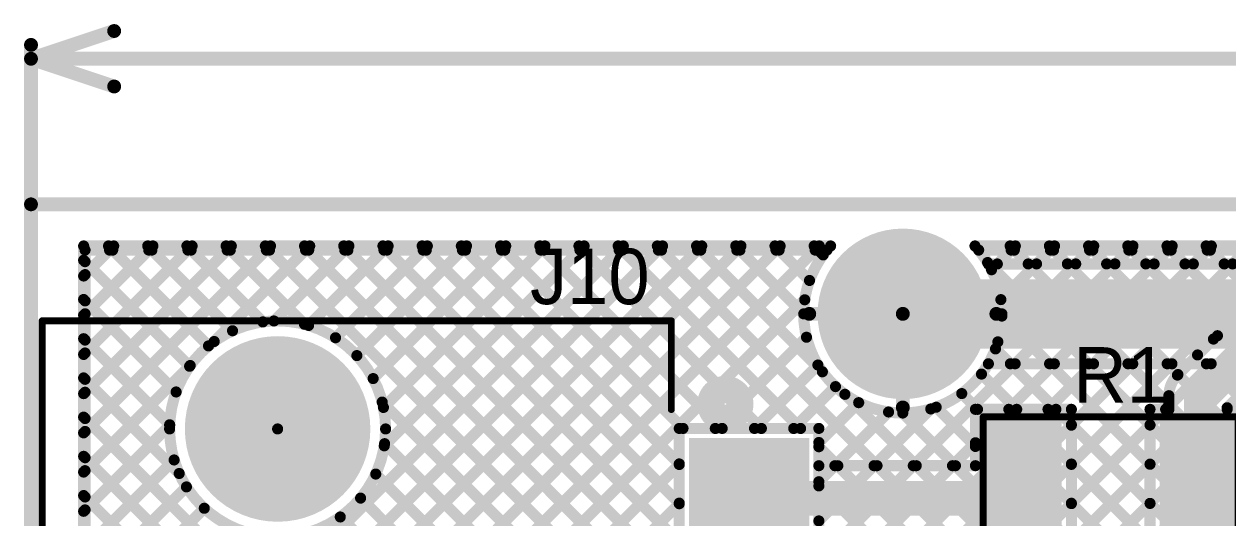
# Model space of a CAD drawing. Header units: millimetres. Extents: x 3.9 to 7.44, y 1.03 to 3.16.
# Drawn here: x 3.897 to 4.766, y 2.804 to 3.16 of the extents above; entities that cross this region are included whole.
import ezdxf

# ---------------------------------------------------------------- set-up
doc = ezdxf.new("R2010")
doc.units = ezdxf.units.MM
doc.header["$MEASUREMENT"] = 0
for name, color, linetype in [('BottomLayer', 5, 'Continuous'), ('BottomSolder', 6, 'Continuous'), ('Mechanical1', 6, 'Continuous'), ('Mechanical2', 216, 'Continuous'), ('MultiLayer', 9, 'Continuous'), ('PadHoleLayer', 156, 'Continuous'), ('TopLayer', 1, 'Continuous'), ('TopOverlay', 2, 'Continuous'), ('TopPaste', 8, 'Continuous'), ('TopSolder', 216, 'Continuous')]:
    doc.layers.add(name, color=color, linetype=linetype)

# ---------------------------------------------------------------- blocks, each defined once
blk = doc.blocks.new('RES_1210_53')
at = {"layer": 'TopLayer'}
for points in [[(-0.08661, -0.05315), (-0.03937, -0.05315), (-0.08661, 0.05315), (-0.03937, 0.05315)], [(0.03937, -0.05315), (0.08661, -0.05315), (0.03937, 0.05315), (0.08661, 0.05315)]]:
    blk.add_solid(points, dxfattribs=at)
at = {"layer": 'TopOverlay', "const_width": 0.005}
for points in [[(-0.09198, -0.05875), (-0.09198, 0.05875)], [(-0.09198, 0.05875), (0.09201, 0.05875)], [(0.09201, -0.05875), (0.09201, 0.05875)], [(-0.09198, -0.05875), (0.09201, -0.05875)]]:
    blk.add_lwpolyline(points, dxfattribs=at)
at = {"layer": 'TopOverlay', "const_width": 0.0025}
for points in [[(-0.09323, 0.05875, 1), (-0.09073, 0.05875, 1)], [(-0.09323, 0.05875, 1), (-0.09073, 0.05875, 1)], [(0.09076, 0.05875, 1), (0.09326, 0.05875, 1)], [(0.09076, 0.05875, 1), (0.09326, 0.05875, 1)], [(-0.09323, -0.05875, 1), (-0.09073, -0.05875, 1)], [(-0.09323, -0.05875, 1), (-0.09073, -0.05875, 1)], [(0.09076, -0.05875, 1), (0.09326, -0.05875, 1)], [(0.09076, -0.05875, 1), (0.09326, -0.05875, 1)]]:
    blk.add_lwpolyline(points, format="xyb", close=True, dxfattribs=at)
at = {"layer": 'TopPaste'}
for points in [[(-0.08661, -0.05315), (-0.03937, -0.05315), (-0.08661, 0.05315), (-0.03937, 0.05315)], [(0.03937, -0.05315), (0.08661, -0.05315), (0.03937, 0.05315), (0.08661, 0.05315)]]:
    blk.add_solid(points, dxfattribs=at)
at = {"layer": 'TopSolder'}
for points in [[(-0.09061, -0.05715), (-0.03537, -0.05715), (-0.09061, 0.05715), (-0.03537, 0.05715)], [(0.03537, -0.05715), (0.09061, -0.05715), (0.03537, 0.05715), (0.09061, 0.05715)]]:
    blk.add_solid(points, dxfattribs=at)
blk = doc.blocks.new('0705510042_59')
at = {"layer": 'BottomLayer'}
blk.add_solid([(-0.48863, 0.49745), (-0.56737, 0.49745), (-0.48863, 0.41871), (-0.56737, 0.41871)], dxfattribs=at)
at = {"layer": 'BottomSolder', "const_width": 0.004}
blk.add_lwpolyline([(-0.58, 0.11792, 1), (-0.576, 0.11792, 1)], format="xyb", close=True, dxfattribs=at)
at = {"layer": 'BottomSolder'}
blk.add_solid([(-0.48463, 0.50145), (-0.57137, 0.50145), (-0.48463, 0.41471), (-0.57137, 0.41471)], dxfattribs=at)
at = {"layer": 'MultiLayer'}
blk.add_solid([(-0.48863, 0.49745), (-0.56737, 0.49745), (-0.48863, 0.41871), (-0.56737, 0.41871)], dxfattribs=at)
at = {"layer": 'PadHoleLayer'}
for points, const_width in [([(-0.53873, 0.45808, 1), (-0.51727, 0.45808, 1)], 0.02146), ([(-0.61146, 0.11792, 1), (-0.54454, 0.11792, 1)], 0.06693)]:
    blk.add_lwpolyline(points, format="xyb", close=True, dxfattribs=dict(at, const_width=const_width))
at = {"layer": 'TopLayer'}
blk.add_solid([(-0.48863, 0.49745), (-0.56737, 0.49745), (-0.48863, 0.41871), (-0.56737, 0.41871)], dxfattribs=at)
at = {"layer": 'TopOverlay'}
for points, const_width in [([(-0.58556, 0.441, 1), (-0.60644, 0.441, 1)], 0.01969), ([(-0.61136, 0.441, 1), (-0.60152, 0.441, 1)], 0.00984), ([(-0.59048, 0.441, 1), (-0.58064, 0.441, 1)], 0.00984), ([(-0.65725, 0.402, 1), (-0.65475, 0.402, 1)], 0.0025), ([(-0.65725, 0.402, 1), (-0.65475, 0.402, 1)], 0.0025), ([(-0.59325, 0.402, 1), (-0.59075, 0.402, 1)], 0.0025), ([(-0.65725, -0.052, 1), (-0.65475, -0.052, 1)], 0.0025), ([(-0.65725, -0.052, 1), (-0.65475, -0.052, 1)], 0.0025)]:
    blk.add_lwpolyline(points, format="xyb", close=True, dxfattribs=dict(at, const_width=const_width))
at = {"layer": 'TopOverlay', "const_width": 0.005}
for points in [[(-0.592, 0.402), (-0.656, 0.402)], [(-0.656, -0.052), (-0.656, 0.402)], [(0.297, -0.052), (-0.656, -0.052)]]:
    blk.add_lwpolyline(points, dxfattribs=at)
at = {"layer": 'TopSolder', "const_width": 0.004}
blk.add_lwpolyline([(-0.58, 0.11792, 1), (-0.576, 0.11792, 1)], format="xyb", close=True, dxfattribs=at)
at = {"layer": 'TopSolder'}
blk.add_solid([(-0.48463, 0.50145), (-0.57137, 0.50145), (-0.48463, 0.41471), (-0.57137, 0.41471)], dxfattribs=at)

msp = doc.modelspace()

# ---------------------------------------------------------------- linework, layer by layer
at = {"layer": 'BottomLayer'}
for points, const_width in [([(4.50225, 2.951, 1), (4.55975, 2.951, 1)], 0.0575), ([(3.939, 2.997, 1), (3.943, 2.997, 1)], 0.004), ([(3.939, 2.997, 1), (3.943, 2.997, 1)], 0.004), ([(3.95666, 2.997, 1), (3.96066, 2.997, 1)], 0.004), ([(3.95893, 2.997, 1), (3.96293, 2.997, 1)], 0.004), ([(3.98495, 2.997, 1), (3.98895, 2.997, 1)], 0.004), ([(3.98722, 2.997, 1), (3.99122, 2.997, 1)], 0.004), ([(4.01323, 2.997, 1), (4.01723, 2.997, 1)], 0.004), ([(4.0155, 2.997, 1), (4.0195, 2.997, 1)], 0.004), ([(4.04152, 2.997, 1), (4.04552, 2.997, 1)], 0.004), ([(4.04379, 2.997, 1), (4.04779, 2.997, 1)], 0.004), ([(4.0698, 2.997, 1), (4.0738, 2.997, 1)], 0.004), ([(4.07207, 2.997, 1), (4.07607, 2.997, 1)], 0.004), ([(4.09808, 2.997, 1), (4.10208, 2.997, 1)], 0.004), ([(4.10035, 2.997, 1), (4.10435, 2.997, 1)], 0.004), ([(4.12637, 2.997, 1), (4.13037, 2.997, 1)], 0.004), ([(4.12864, 2.997, 1), (4.13264, 2.997, 1)], 0.004), ([(4.15465, 2.997, 1), (4.15865, 2.997, 1)], 0.004), ([(4.15692, 2.997, 1), (4.16092, 2.997, 1)], 0.004), ([(4.18294, 2.997, 1), (4.18694, 2.997, 1)], 0.004), ([(4.18521, 2.997, 1), (4.18921, 2.997, 1)], 0.004), ([(4.21122, 2.997, 1), (4.21522, 2.997, 1)], 0.004), ([(4.21349, 2.997, 1), (4.21749, 2.997, 1)], 0.004), ([(4.23951, 2.997, 1), (4.24351, 2.997, 1)], 0.004), ([(4.24178, 2.997, 1), (4.24578, 2.997, 1)], 0.004), ([(4.26779, 2.997, 1), (4.27179, 2.997, 1)], 0.004), ([(4.27006, 2.997, 1), (4.27406, 2.997, 1)], 0.004), ([(4.29607, 2.997, 1), (4.30007, 2.997, 1)], 0.004), ([(4.29834, 2.997, 1), (4.30234, 2.997, 1)], 0.004), ([(4.32436, 2.997, 1), (4.32836, 2.997, 1)], 0.004), ([(4.32663, 2.997, 1), (4.33063, 2.997, 1)], 0.004), ([(4.35264, 2.997, 1), (4.35664, 2.997, 1)], 0.004), ([(4.35491, 2.997, 1), (4.35891, 2.997, 1)], 0.004), ([(4.38093, 2.997, 1), (4.38493, 2.997, 1)], 0.004), ([(4.3832, 2.997, 1), (4.3872, 2.997, 1)], 0.004), ([(4.40921, 2.997, 1), (4.41321, 2.997, 1)], 0.004), ([(4.41148, 2.997, 1), (4.41548, 2.997, 1)], 0.004), ([(4.4375, 2.997, 1), (4.4415, 2.997, 1)], 0.004), ([(4.43977, 2.997, 1), (4.44377, 2.997, 1)], 0.004), ([(4.46578, 2.997, 1), (4.46978, 2.997, 1)], 0.004), ([(4.46805, 2.997, 1), (4.47205, 2.997, 1)], 0.004), ([(4.47152, 2.99353, 1), (4.47552, 2.99353, 1)], 0.004), ([(4.47426, 2.997, 1), (4.47826, 2.997, 1)], 0.004), ([(4.47426, 2.997, 1), (4.47826, 2.997, 1)], 0.004), ([(4.58374, 2.997, 1), (4.58774, 2.997, 1)], 0.004), ([(4.58374, 2.997, 1), (4.58774, 2.997, 1)], 0.004), ([(4.6072, 2.997, 1), (4.6112, 2.997, 1)], 0.004), ([(4.60947, 2.997, 1), (4.61347, 2.997, 1)], 0.004), ([(4.63549, 2.997, 1), (4.63949, 2.997, 1)], 0.004), ([(4.63776, 2.997, 1), (4.64176, 2.997, 1)], 0.004), ([(4.66377, 2.997, 1), (4.66777, 2.997, 1)], 0.004), ([(4.66604, 2.997, 1), (4.67004, 2.997, 1)], 0.004), ([(4.69205, 2.997, 1), (4.69606, 2.997, 1)], 0.004), ([(4.69432, 2.997, 1), (4.69832, 2.997, 1)], 0.004), ([(4.72034, 2.997, 1), (4.72434, 2.997, 1)], 0.004), ([(4.72261, 2.997, 1), (4.72661, 2.997, 1)], 0.004), ([(4.74862, 2.997, 1), (4.75262, 2.997, 1)], 0.004), ([(4.75089, 2.997, 1), (4.75489, 2.997, 1)], 0.004), ([(3.939, 2.98865, 1), (3.943, 2.98865, 1)], 0.004), ([(4.59078, 2.987, 1), (4.59478, 2.987, 1)], 0.004), ([(4.59078, 2.987, 1), (4.59478, 2.987, 1)], 0.004), ([(4.5972, 2.987, 1), (4.6012, 2.987, 1)], 0.004), ([(4.61947, 2.987, 1), (4.62347, 2.987, 1)], 0.004), ([(4.62549, 2.987, 1), (4.62949, 2.987, 1)], 0.004), ([(4.64776, 2.987, 1), (4.65176, 2.987, 1)], 0.004), ([(4.65377, 2.987, 1), (4.65777, 2.987, 1)], 0.004), ([(4.67604, 2.987, 1), (4.68004, 2.987, 1)], 0.004), ([(4.68206, 2.987, 1), (4.68606, 2.987, 1)], 0.004), ([(4.70432, 2.987, 1), (4.70832, 2.987, 1)], 0.004), ([(4.71034, 2.987, 1), (4.71434, 2.987, 1)], 0.004), ([(4.73261, 2.987, 1), (4.73661, 2.987, 1)], 0.004), ([(4.73862, 2.987, 1), (4.74262, 2.987, 1)], 0.004), ([(4.76089, 2.987, 1), (4.76489, 2.987, 1)], 0.004), ([(4.76691, 2.987, 1), (4.77091, 2.987, 1)], 0.004), ([(3.939, 2.97934, 1), (3.943, 2.97934, 1)], 0.004), ([(4.46168, 2.97509, 1), (4.46568, 2.97509, 1)], 0.004), ([(4.5185, 2.951, 1), (4.5435, 2.951, 1)], 0.025), ([(3.939, 2.96036, 1), (3.943, 2.96036, 1)], 0.004), ([(4.45823, 2.96116, 1), (4.46223, 2.96116, 1)], 0.004), ([(3.939, 2.95105, 1), (3.943, 2.95105, 1)], 0.004), ([(4.4575, 2.95098, 1), (4.4615, 2.95098, 1)], 0.004), ([(4.461, 2.951, 1), (4.466, 2.951, 1)], 0.005), ([(4.5285, 2.951, 1), (4.5335, 2.951, 1)], 0.005), ([(4.5285, 2.951, 1), (4.5335, 2.951, 1)], 0.005), ([(4.15785, 2.868, 1), (4.00199, 2.868, 1)], 0.008), ([(4.0673, 2.9452, 1), (4.0713, 2.9452, 1)], 0.004), ([(4.07525, 2.94588, 1), (4.07925, 2.94588, 1)], 0.004), ([(4.09731, 2.94348, 1), (4.10131, 2.94348, 1)], 0.004), ([(4.1003, 2.94265, 1), (4.1043, 2.94265, 1)], 0.004), ([(3.939, 2.93208, 1), (3.943, 2.93208, 1)], 0.004), ([(4.0454, 2.93882, 1), (4.0494, 2.93882, 1)], 0.004), ([(4.11971, 2.93378, 1), (4.12371, 2.93378, 1)], 0.004), ([(4.45951, 2.93416, 1), (4.46351, 2.93416, 1)], 0.004), ([(4.02805, 2.92788, 1), (4.03205, 2.92788, 1)], 0.004), ([(4.03217, 2.93109, 1), (4.03617, 2.93109, 1)], 0.004), ([(3.939, 2.92277, 1), (3.943, 2.92277, 1)], 0.004), ([(4.13513, 2.92091, 1), (4.13913, 2.92091, 1)], 0.004), ([(4.59078, 2.915, 1), (4.59478, 2.915, 1)], 0.004), ([(4.59078, 2.915, 1), (4.59478, 2.915, 1)], 0.004), ([(4.60662, 2.915, 1), (4.61062, 2.915, 1)], 0.004), ([(4.61006, 2.915, 1), (4.61406, 2.915, 1)], 0.004), ([(4.6349, 2.915, 1), (4.6389, 2.915, 1)], 0.004), ([(4.63834, 2.915, 1), (4.64234, 2.915, 1)], 0.004), ([(4.66319, 2.915, 1), (4.66719, 2.915, 1)], 0.004), ([(4.66662, 2.915, 1), (4.67062, 2.915, 1)], 0.004), ([(4.69147, 2.915, 1), (4.69547, 2.915, 1)], 0.004), ([(4.69491, 2.915, 1), (4.69891, 2.915, 1)], 0.004), ([(4.71976, 2.915, 1), (4.72376, 2.915, 1)], 0.004), ([(4.72319, 2.915, 1), (4.72719, 2.915, 1)], 0.004), ([(4.74804, 2.915, 1), (4.75204, 2.915, 1)], 0.004), ([(4.75148, 2.915, 1), (4.75548, 2.915, 1)], 0.004), ([(4.01444, 2.91321, 1), (4.01844, 2.91321, 1)], 0.004), ([(4.01484, 2.91375, 1), (4.01884, 2.91375, 1)], 0.004), ([(4.46775, 2.91411, 1), (4.47175, 2.91411, 1)], 0.004), ([(4.47098, 2.90922, 1), (4.47498, 2.90922, 1)], 0.004), ([(4.58578, 2.90755, 1), (4.58978, 2.90755, 1)], 0.004), ([(3.939, 2.9038, 1), (3.943, 2.9038, 1)], 0.004), ([(4.14685, 2.90435, 1), (4.15085, 2.90435, 1)], 0.004), ([(4.48044, 2.89852, 1), (4.48444, 2.89852, 1)], 0.004), ([(3.939, 2.89448, 1), (3.943, 2.89448, 1)], 0.004), ([(4.0047, 2.89467, 1), (4.0087, 2.89467, 1)], 0.004), ([(4.48722, 2.89298, 1), (4.49122, 2.89298, 1)], 0.004), ([(4.57153, 2.89352, 1), (4.57553, 2.89352, 1)], 0.004), ([(4.1534, 2.88738, 1), (4.1574, 2.88738, 1)], 0.004), ([(4.15429, 2.8835, 1), (4.15829, 2.8835, 1)], 0.004), ([(4.49718, 2.88697, 1), (4.50118, 2.88697, 1)], 0.004), ([(4.51873, 2.88024, 1), (4.52273, 2.88024, 1)], 0.004), ([(4.5285, 2.8835, 1), (4.5335, 2.8835, 1)], 0.005), ([(4.54918, 2.88241, 1), (4.55318, 2.88241, 1)], 0.004), ([(4.55309, 2.88368, 1), (4.55709, 2.88368, 1)], 0.004), ([(3.939, 2.87551, 1), (3.943, 2.87551, 1)], 0.004), ([(4.00005, 2.87103, 1), (4.00405, 2.87103, 1)], 0.004), ([(4.52898, 2.8795, 1), (4.53298, 2.8795, 1)], 0.004), ([(3.939, 2.8662, 1), (3.943, 2.8662, 1)], 0.004), ([(3.99999, 2.868, 1), (4.00399, 2.868, 1)], 0.004), ([(4.00004, 2.87067, 1), (4.00404, 2.87067, 1)], 0.004), ([(4.15585, 2.868, 1), (4.15985, 2.868, 1)], 0.004), ([(4.36771, 2.86837, 1), (4.37171, 2.86837, 1)], 0.004), ([(4.36771, 2.86837, 1), (4.37171, 2.86837, 1)], 0.004), ([(4.37041, 2.86837, 1), (4.37441, 2.86837, 1)], 0.004), ([(4.39372, 2.86837, 1), (4.39772, 2.86837, 1)], 0.004), ([(4.39869, 2.86837, 1), (4.40269, 2.86837, 1)], 0.004), ([(4.422, 2.86837, 1), (4.426, 2.86837, 1)], 0.004), ([(4.42697, 2.86837, 1), (4.43097, 2.86837, 1)], 0.004), ([(4.45029, 2.86837, 1), (4.45429, 2.86837, 1)], 0.004), ([(4.45526, 2.86837, 1), (4.45926, 2.86837, 1)], 0.004), ([(4.46845, 2.86837, 1), (4.47245, 2.86837, 1)], 0.004), ([(4.46845, 2.86837, 1), (4.47245, 2.86837, 1)], 0.004), ([(4.15489, 2.85582, 1), (4.15889, 2.85582, 1)], 0.004), ([(4.15512, 2.85738, 1), (4.15912, 2.85738, 1)], 0.004), ([(4.46845, 2.85825, 1), (4.47245, 2.85825, 1)], 0.004), ([(4.46845, 2.85518, 1), (4.47245, 2.85518, 1)], 0.004), ([(3.939, 2.84723, 1), (3.943, 2.84723, 1)], 0.004), ([(4.00327, 2.84562, 1), (4.00727, 2.84562, 1)], 0.004), ([(3.939, 2.83792, 1), (3.943, 2.83792, 1)], 0.004), ([(4.36771, 2.84278, 1), (4.37171, 2.84278, 1)], 0.004), ([(4.36771, 2.84236, 1), (4.37171, 2.84236, 1)], 0.004), ([(4.00692, 2.83587, 1), (4.01092, 2.83587, 1)], 0.004), ([(4.14874, 2.83548, 1), (4.15274, 2.83548, 1)], 0.004), ([(4.46845, 2.82996, 1), (4.47245, 2.82996, 1)], 0.004), ([(3.939, 2.81894, 1), (3.943, 2.81894, 1)], 0.004), ([(4.01215, 2.82621, 1), (4.01615, 2.82621, 1)], 0.004), ([(4.46845, 2.8269, 1), (4.47245, 2.8269, 1)], 0.004), ([(4.02501, 2.81079, 1), (4.02901, 2.81079, 1)], 0.004), ([(4.1378, 2.81813, 1), (4.1418, 2.81813, 1)], 0.004), ([(4.36771, 2.8145, 1), (4.37171, 2.8145, 1)], 0.004), ([(4.36771, 2.81408, 1), (4.37171, 2.81408, 1)], 0.004), ([(3.939, 2.80963, 1), (3.943, 2.80963, 1)], 0.004), ([(4.12313, 2.80452, 1), (4.12713, 2.80452, 1)], 0.004), ([(4.46845, 2.80168, 1), (4.47245, 2.80168, 1)], 0.004)]:
    msp.add_lwpolyline(points, format="xyb", close=True, dxfattribs=dict(at, const_width=const_width))
for points, const_width in [([(3.941, 2.997), (4.47626, 2.997)], 0.008), ([(3.941, 2.8662), (4.0718, 2.997)], 0.008), ([(3.941, 2.89448), (4.04352, 2.997)], 0.008), ([(3.941, 2.92277), (4.01523, 2.997)], 0.008), ([(3.941, 2.95105), (3.98695, 2.997)], 0.008), ([(3.941, 2.97934), (3.95866, 2.997)], 0.008), ([(3.941, 2.55507), (4.38293, 2.997)], 0.008), ([(3.941, 2.52679), (4.41121, 2.997)], 0.008), ([(3.941, 2.47022), (4.46778, 2.997)], 0.008), ([(3.941, 2.4985), (4.4395, 2.997)], 0.008), ([(3.941, 2.58336), (4.35464, 2.997)], 0.008), ([(3.941, 2.61164), (4.32636, 2.997)], 0.008), ([(3.941, 1.068), (3.941, 2.997)], 0.008), ([(3.96093, 2.997), (4.03005, 2.92788)], 0.008), ([(3.98922, 2.997), (4.0474, 2.93882)], 0.008), ([(4.0175, 2.997), (4.0693, 2.9452)], 0.008), ([(4.03417, 2.93109), (4.10008, 2.997)], 0.008), ([(4.04579, 2.997), (4.09931, 2.94348)], 0.008), ([(4.07407, 2.997), (4.37449, 2.69658)], 0.008), ([(4.07725, 2.94588), (4.12837, 2.997)], 0.008), ([(4.1023, 2.94265), (4.15665, 2.997)], 0.008), ([(4.10235, 2.997), (4.37082, 2.72853)], 0.008), ([(4.12171, 2.93378), (4.18494, 2.997)], 0.008), ([(4.13064, 2.997), (4.37963, 2.74801)], 0.008), ([(4.13713, 2.92091), (4.21322, 2.997)], 0.008), ([(4.14885, 2.90435), (4.24151, 2.997)], 0.008), ([(4.15629, 2.8835), (4.26979, 2.997)], 0.008), ([(4.15689, 2.85582), (4.29807, 2.997)], 0.008), ([(4.15892, 2.997), (4.36971, 2.78621)], 0.008), ([(4.18721, 2.997), (4.36971, 2.8145)], 0.008), ([(4.21549, 2.997), (4.36971, 2.84278)], 0.008), ([(4.24378, 2.997), (4.37241, 2.86837)], 0.008), ([(4.27206, 2.997), (4.40069, 2.86837)], 0.008), ([(4.30034, 2.997), (4.42897, 2.86837)], 0.008), ([(4.32863, 2.997), (4.45726, 2.86837)], 0.008), ([(4.35691, 2.997), (5.11056, 2.24336)], 0.008), ([(4.3852, 2.997), (4.47298, 2.90922)], 0.008), ([(4.41348, 2.997), (4.4595, 2.95098)], 0.008), ([(4.44177, 2.997), (4.46368, 2.97509)], 0.008), ([(4.47005, 2.997), (4.47352, 2.99353)], 0.008), ([(4.58574, 2.997), (6.60626, 2.997)], 0.008), ([(4.5992, 2.987), (4.6092, 2.997)], 0.008), ([(4.61147, 2.997), (4.62147, 2.987)], 0.008), ([(4.62749, 2.987), (4.63749, 2.997)], 0.008), ([(4.63976, 2.997), (4.64976, 2.987)], 0.008), ([(4.65577, 2.987), (4.66577, 2.997)], 0.008), ([(4.66804, 2.997), (4.67804, 2.987)], 0.008), ([(4.68406, 2.987), (4.69405, 2.997)], 0.008), ([(4.69632, 2.997), (4.70632, 2.987)], 0.008), ([(4.71234, 2.987), (4.72234, 2.997)], 0.008), ([(4.72461, 2.997), (4.73461, 2.987)], 0.008), ([(4.74062, 2.987), (4.75062, 2.997)], 0.008), ([(4.75289, 2.997), (4.76289, 2.987)], 0.008), ([(4.76891, 2.987), (4.77891, 2.997)], 0.008), ([(3.941, 2.98865), (4.01644, 2.91321)], 0.008), ([(4.59278, 2.987), (5.01533, 2.987)], 0.008), ([(4.531, 2.951), (5.01533, 2.951)], 0.05), ([(3.941, 2.44193), (4.46023, 2.96116)], 0.008), ([(3.941, 2.96036), (4.0067, 2.89467)], 0.008), ([(4.4635, 2.951), (4.531, 2.951)], 0.01), ([(4.531, 2.8835), (4.531, 2.951)], 0.01), ([(3.941, 2.93208), (4.00205, 2.87103)], 0.008), ([(4.39572, 2.86837), (4.46151, 2.93416)], 0.008), ([(4.44415, 2.66224), (4.69691, 2.915)], 0.008), ([(4.452, 2.55696), (4.81005, 2.915)], 0.008), ([(4.45952, 2.64933), (4.72519, 2.915)], 0.008), ([(4.4647, 2.54137), (4.83833, 2.915)], 0.008), ([(4.46537, 2.74003), (4.64034, 2.915)], 0.008), ([(4.46734, 2.60058), (4.78176, 2.915)], 0.008), ([(4.46889, 2.63042), (4.75348, 2.915)], 0.008), ([(4.47043, 2.71681), (4.66862, 2.915)], 0.008), ([(4.47044, 2.51883), (4.86661, 2.915)], 0.008), ([(4.47045, 2.77339), (4.61206, 2.915)], 0.008), ([(4.59278, 2.915), (5.00042, 2.915)], 0.008), ([(4.60862, 2.915), (5.10292, 2.4207)], 0.008), ([(4.6369, 2.915), (5.10977, 2.44214)], 0.008), ([(4.66519, 2.915), (5.11233, 2.46786)], 0.008), ([(4.69347, 2.915), (5.11233, 2.49614)], 0.008), ([(4.72176, 2.915), (5.11233, 2.52443)], 0.008), ([(4.75004, 2.915), (5.11233, 2.55271)], 0.008), ([(3.941, 2.83792), (4.01684, 2.91375)], 0.008), ([(4.424, 2.86837), (4.46975, 2.91411)], 0.008), ([(4.58778, 2.90755), (5.11233, 2.383)], 0.008), ([(3.941, 2.9038), (4.00892, 2.83587)], 0.008), ([(4.45229, 2.86837), (4.48244, 2.89852)], 0.008), ([(4.48922, 2.89298), (5.11233, 2.26987)], 0.008), ([(4.57353, 2.89352), (5.11233, 2.35472)], 0.008), ([(4.1554, 2.88738), (4.38689, 2.65589)], 0.008), ([(4.47045, 2.85825), (4.49918, 2.88697)], 0.008), ([(4.47045, 2.80168), (4.55118, 2.88241)], 0.008), ([(4.47045, 2.82996), (4.52073, 2.88024)], 0.008), ([(4.55509, 2.88368), (5.11233, 2.32644)], 0.008), ([(3.941, 2.87551), (4.37535, 2.44116)], 0.008), ([(4.53098, 2.8795), (5.11233, 2.29815)], 0.008), ([(3.941, 2.80963), (4.00204, 2.87067)], 0.008), ([(4.36971, 2.86837), (4.47045, 2.86837)], 0.008), ([(4.36971, 2.76763), (4.36971, 2.86837)], 0.008), ([(4.47045, 2.76763), (4.47045, 2.86837)], 0.008), ([(4.15712, 2.85738), (4.37468, 2.63982)], 0.008), ([(4.47045, 2.85518), (5.10136, 2.22427)], 0.008), ([(3.941, 2.84723), (4.36971, 2.41852)], 0.008), ([(3.941, 2.78135), (4.00527, 2.84562)], 0.008), ([(3.941, 2.41365), (4.36971, 2.84236)], 0.008), ([(4.15074, 2.83548), (4.36973, 2.61649)], 0.008), ([(3.941, 2.75306), (4.01415, 2.82621)], 0.008), ([(3.941, 2.81894), (4.39711, 2.36283)], 0.008), ([(4.47045, 2.8269), (5.08722, 2.21013)], 0.008), ([(3.941, 2.38537), (4.36971, 2.81408)], 0.008), ([(3.941, 2.72478), (4.02701, 2.81079)], 0.008), ([(4.1398, 2.81813), (4.3958, 2.56213)], 0.008), ([(4.12513, 2.80452), (4.3805, 2.54915)], 0.008)]:
    msp.add_lwpolyline(points, dxfattribs=dict(at, const_width=const_width))
at = {"layer": 'BottomLayer', "const_width": 0.008}
for points in [[(4.59278, 2.915, -1.089502), (4.47626, 2.997)], [(4.58574, 2.997, -0.042834), (4.59278, 2.987)]]:
    msp.add_lwpolyline(points, format="xyb", dxfattribs=at)
at = {"layer": 'BottomSolder', "const_width": 0.0615}
msp.add_lwpolyline([(4.50025, 2.951, 1), (4.56175, 2.951, 1)], format="xyb", close=True, dxfattribs=at)
at = {"layer": 'Mechanical1', "const_width": 0.01}
for points in [[(3.902, 3.135), (3.962, 3.155)], [(3.902, 3.03), (3.902, 3.145)], [(3.902, 3.135), (3.962, 3.115)], [(3.902, 3.135), (5.30059, 3.135)]]:
    msp.add_lwpolyline(points, dxfattribs=at)
at = {"layer": 'Mechanical1', "const_width": 0.005}
for points in [[(3.9595, 3.155, 1), (3.9645, 3.155, 1)], [(3.8995, 3.145, 1), (3.9045, 3.145, 1)], [(3.8995, 3.135, 1), (3.9045, 3.135, 1)], [(3.8995, 3.135, 1), (3.9045, 3.135, 1)], [(3.8995, 3.135, 1), (3.9045, 3.135, 1)], [(3.9595, 3.115, 1), (3.9645, 3.115, 1)], [(3.8995, 3.03, 1), (3.9045, 3.03, 1)]]:
    msp.add_lwpolyline(points, format="xyb", close=True, dxfattribs=at)
at = {"layer": 'Mechanical2', "const_width": 0.01}
for points in [[(3.902, 3.03), (7.302, 3.03)], [(3.902, 3.03), (3.902, 1.032)]]:
    msp.add_lwpolyline(points, dxfattribs=at)
at = {"layer": 'Mechanical2', "const_width": 0.005}
msp.add_lwpolyline([(3.8995, 3.03, 1), (3.9045, 3.03, 1)], format="xyb", close=True, dxfattribs=at)
msp.add_lwpolyline([(3.8995, 3.03, 1), (3.9045, 3.03, 1)], format="xyb", close=True, dxfattribs=at)
at = {"layer": 'MultiLayer', "const_width": 0.0575}
msp.add_lwpolyline([(4.50225, 2.951, 1), (4.55975, 2.951, 1)], format="xyb", close=True, dxfattribs=at)
at = {"layer": 'PadHoleLayer', "const_width": 0.01375}
msp.add_lwpolyline([(4.55162, 2.97412), (4.55162, 2.92787), (4.51037, 2.92787), (4.51037, 2.97412)], close=True, dxfattribs=at)
at = {"layer": 'TopLayer'}
for points, const_width in [([(4.50225, 2.951, 1), (4.55975, 2.951, 1)], 0.0575), ([(3.93798, 3, 1), (3.94198, 3, 1)], 0.004), ([(3.93798, 3, 1), (3.94198, 3, 1)], 0.004), ([(3.95593, 3, 1), (3.95993, 3, 1)], 0.004), ([(3.95966, 3, 1), (3.96366, 3, 1)], 0.004), ([(3.98422, 3, 1), (3.98822, 3, 1)], 0.004), ([(3.98795, 3, 1), (3.99195, 3, 1)], 0.004), ([(4.0125, 3, 1), (4.0165, 3, 1)], 0.004), ([(4.01623, 3, 1), (4.02023, 3, 1)], 0.004), ([(4.04079, 3, 1), (4.04479, 3, 1)], 0.004), ([(4.04452, 3, 1), (4.04852, 3, 1)], 0.004), ([(4.06907, 3, 1), (4.07307, 3, 1)], 0.004), ([(4.0728, 3, 1), (4.0768, 3, 1)], 0.004), ([(4.09735, 3, 1), (4.10135, 3, 1)], 0.004), ([(4.10108, 3, 1), (4.10508, 3, 1)], 0.004), ([(4.12564, 3, 1), (4.12964, 3, 1)], 0.004), ([(4.12937, 3, 1), (4.13337, 3, 1)], 0.004), ([(4.15392, 3, 1), (4.15792, 3, 1)], 0.004), ([(4.15765, 3, 1), (4.16165, 3, 1)], 0.004), ([(4.18221, 3, 1), (4.18621, 3, 1)], 0.004), ([(4.18594, 3, 1), (4.18994, 3, 1)], 0.004), ([(4.21049, 3, 1), (4.21449, 3, 1)], 0.004), ([(4.21422, 3, 1), (4.21822, 3, 1)], 0.004), ([(4.23878, 3, 1), (4.24278, 3, 1)], 0.004), ([(4.24251, 3, 1), (4.24651, 3, 1)], 0.004), ([(4.26706, 3, 1), (4.27106, 3, 1)], 0.004), ([(4.27079, 3, 1), (4.27479, 3, 1)], 0.004), ([(4.29534, 3, 1), (4.29934, 3, 1)], 0.004), ([(4.29907, 3, 1), (4.30307, 3, 1)], 0.004), ([(4.32363, 3, 1), (4.32763, 3, 1)], 0.004), ([(4.32736, 3, 1), (4.33136, 3, 1)], 0.004), ([(4.35191, 3, 1), (4.35591, 3, 1)], 0.004), ([(4.35564, 3, 1), (4.35964, 3, 1)], 0.004), ([(4.3802, 3, 1), (4.3842, 3, 1)], 0.004), ([(4.38393, 3, 1), (4.38793, 3, 1)], 0.004), ([(4.40848, 3, 1), (4.41248, 3, 1)], 0.004), ([(4.41221, 3, 1), (4.41621, 3, 1)], 0.004), ([(4.43677, 3, 1), (4.44077, 3, 1)], 0.004), ([(4.4405, 3, 1), (4.4445, 3, 1)], 0.004), ([(4.46505, 3, 1), (4.46905, 3, 1)], 0.004), ([(4.46878, 3, 1), (4.47278, 3, 1)], 0.004), ([(4.47152, 2.99353, 1), (4.47552, 2.99353, 1)], 0.004), ([(4.47693, 3, 1), (4.48093, 3, 1)], 0.004), ([(4.47693, 3, 1), (4.48093, 3, 1)], 0.004), ([(4.58107, 3, 1), (4.58507, 3, 1)], 0.004), ([(4.58107, 3, 1), (4.58507, 3, 1)], 0.004), ([(4.60647, 3, 1), (4.61047, 3, 1)], 0.004), ([(4.6102, 3, 1), (4.6142, 3, 1)], 0.004), ([(4.63476, 3, 1), (4.63876, 3, 1)], 0.004), ([(4.63849, 3, 1), (4.64249, 3, 1)], 0.004), ([(4.66304, 3, 1), (4.66704, 3, 1)], 0.004), ([(4.66677, 3, 1), (4.67077, 3, 1)], 0.004), ([(4.69132, 3, 1), (4.69532, 3, 1)], 0.004), ([(4.69506, 3, 1), (4.69906, 3, 1)], 0.004), ([(4.71961, 3, 1), (4.72361, 3, 1)], 0.004), ([(4.72334, 3, 1), (4.72734, 3, 1)], 0.004), ([(4.74789, 3, 1), (4.75189, 3, 1)], 0.004), ([(4.75162, 3, 1), (4.75562, 3, 1)], 0.004), ([(3.93798, 2.98967, 1), (3.94198, 2.98967, 1)], 0.004), ([(4.59017, 2.98801, 1), (4.59417, 2.98801, 1)], 0.004), ([(3.93798, 2.97832, 1), (3.94198, 2.97832, 1)], 0.004), ([(4.59303, 2.98282, 1), (4.59703, 2.98282, 1)], 0.004), ([(4.46168, 2.97509, 1), (4.46568, 2.97509, 1)], 0.004), ([(3.93798, 2.96138, 1), (3.94198, 2.96138, 1)], 0.004), ([(4.45823, 2.96116, 1), (4.46223, 2.96116, 1)], 0.004), ([(4.59976, 2.96127, 1), (4.60376, 2.96127, 1)], 0.004), ([(3.93798, 2.95003, 1), (3.94198, 2.95003, 1)], 0.004), ([(4.4575, 2.95098, 1), (4.4615, 2.95098, 1)], 0.004), ([(4.461, 2.951, 1), (4.466, 2.951, 1)], 0.005), ([(4.5285, 2.951, 1), (4.5335, 2.951, 1)], 0.005), ([(4.5285, 2.951, 1), (4.5335, 2.951, 1)], 0.005), ([(4.5285, 2.951, 1), (4.5335, 2.951, 1)], 0.005), ([(4.596, 2.951, 1), (4.601, 2.951, 1)], 0.005), ([(4.60048, 2.94942, 1), (4.60448, 2.94942, 1)], 0.004), ([(4.6005, 2.951, 1), (4.6045, 2.951, 1)], 0.004), ([(4.6005, 2.951, 1), (4.6045, 2.951, 1)], 0.004), ([(4.15785, 2.868, 1), (4.00199, 2.868, 1)], 0.008), ([(4.0673, 2.9452, 1), (4.0713, 2.9452, 1)], 0.004), ([(4.07525, 2.94588, 1), (4.07925, 2.94588, 1)], 0.004), ([(4.09731, 2.94348, 1), (4.10131, 2.94348, 1)], 0.004), ([(4.1003, 2.94265, 1), (4.1043, 2.94265, 1)], 0.004), ([(3.93798, 2.9331, 1), (3.94198, 2.9331, 1)], 0.004), ([(4.0454, 2.93882, 1), (4.0494, 2.93882, 1)], 0.004), ([(4.11971, 2.93378, 1), (4.12371, 2.93378, 1)], 0.004), ([(4.45951, 2.93416, 1), (4.46351, 2.93416, 1)], 0.004), ([(4.75312, 2.93281, 1), (4.75712, 2.93281, 1)], 0.004), ([(4.75312, 2.93281, 1), (4.75712, 2.93281, 1)], 0.004), ([(4.75315, 2.93285, 1), (4.75715, 2.93285, 1)], 0.004), ([(4.75605, 2.93527, 1), (4.76005, 2.93527, 1)], 0.004), ([(4.02805, 2.92788, 1), (4.03205, 2.92788, 1)], 0.004), ([(4.03217, 2.93109, 1), (4.03617, 2.93109, 1)], 0.004), ([(4.59589, 2.92573, 1), (4.59989, 2.92573, 1)], 0.004), ([(4.59759, 2.93082, 1), (4.60159, 2.93082, 1)], 0.004), ([(4.765, 2.918, 1), (4.775, 2.918, 1)], 0.01), ([(4.765, 2.918, 1), (4.775, 2.918, 1)], 0.01), ([(3.93798, 2.92175, 1), (3.94198, 2.92175, 1)], 0.004), ([(4.13513, 2.92091, 1), (4.13913, 2.92091, 1)], 0.004), ([(4.74167, 2.92137, 1), (4.74567, 2.92137, 1)], 0.004), ([(4.01444, 2.91321, 1), (4.01844, 2.91321, 1)], 0.004), ([(4.01484, 2.91375, 1), (4.01884, 2.91375, 1)], 0.004), ([(4.46775, 2.91411, 1), (4.47175, 2.91411, 1)], 0.004), ([(4.47098, 2.90922, 1), (4.47498, 2.90922, 1)], 0.004), ([(4.58578, 2.90755, 1), (4.58978, 2.90755, 1)], 0.004), ([(4.72714, 2.90684, 1), (4.73114, 2.90684, 1)], 0.004), ([(4.72718, 2.90688, 1), (4.73118, 2.90688, 1)], 0.004), ([(4.72718, 2.90688, 1), (4.73118, 2.90688, 1)], 0.004), ([(4.72753, 2.90723, 1), (4.73153, 2.90723, 1)], 0.004), ([(3.93798, 2.90481, 1), (3.94198, 2.90481, 1)], 0.004), ([(4.14685, 2.90435, 1), (4.15085, 2.90435, 1)], 0.004), ([(4.48044, 2.89852, 1), (4.48444, 2.89852, 1)], 0.004), ([(4.73899, 2.89199, 1), (4.74899, 2.89199, 1)], 0.01), ([(4.73899, 2.89199, 1), (4.74899, 2.89199, 1)], 0.01), ([(3.93798, 2.89347, 1), (3.94198, 2.89347, 1)], 0.004), ([(4.0047, 2.89467, 1), (4.0087, 2.89467, 1)], 0.004), ([(4.48722, 2.89298, 1), (4.49122, 2.89298, 1)], 0.004), ([(4.57153, 2.89352, 1), (4.57553, 2.89352, 1)], 0.004), ([(4.72099, 2.89199, 1), (4.72499, 2.89199, 1)], 0.004), ([(4.72099, 2.89199, 1), (4.72499, 2.89199, 1)], 0.004), ([(4.72099, 2.89199, 1), (4.72499, 2.89199, 1)], 0.004), ([(4.1534, 2.88738, 1), (4.1574, 2.88738, 1)], 0.004), ([(4.15429, 2.8835, 1), (4.15829, 2.8835, 1)], 0.004), ([(4.49718, 2.88697, 1), (4.50118, 2.88697, 1)], 0.004), ([(4.51873, 2.88024, 1), (4.52273, 2.88024, 1)], 0.004), ([(4.5285, 2.8835, 1), (4.5335, 2.8835, 1)], 0.005), ([(4.54918, 2.88241, 1), (4.55318, 2.88241, 1)], 0.004), ([(4.55309, 2.88368, 1), (4.55709, 2.88368, 1)], 0.004), ([(4.58139, 2.88215, 1), (4.58539, 2.88215, 1)], 0.004), ([(4.58139, 2.88215, 1), (4.58539, 2.88215, 1)], 0.004), ([(4.5829, 2.88215, 1), (4.5869, 2.88215, 1)], 0.004), ([(4.60549, 2.88215, 1), (4.60949, 2.88215, 1)], 0.004), ([(4.61118, 2.88215, 1), (4.61518, 2.88215, 1)], 0.004), ([(4.63377, 2.88215, 1), (4.63777, 2.88215, 1)], 0.004), ([(4.63947, 2.88215, 1), (4.64347, 2.88215, 1)], 0.004), ([(4.65063, 2.88215, 1), (4.65463, 2.88215, 1)], 0.004), ([(4.65063, 2.88215, 1), (4.65463, 2.88215, 1)], 0.004), ([(4.70737, 2.88215, 1), (4.71137, 2.88215, 1)], 0.004), ([(4.70737, 2.88215, 1), (4.71137, 2.88215, 1)], 0.004), ([(4.71863, 2.88215, 1), (4.72263, 2.88215, 1)], 0.004), ([(4.72099, 2.88548, 1), (4.72499, 2.88548, 1)], 0.004), ([(4.72099, 2.88452, 1), (4.72499, 2.88452, 1)], 0.004), ([(4.72099, 2.88215, 1), (4.72499, 2.88215, 1)], 0.004), ([(4.72099, 2.88215, 1), (4.72499, 2.88215, 1)], 0.004), ([(4.76299, 2.88329, 1), (4.76699, 2.88329, 1)], 0.004), ([(4.76299, 2.88215, 1), (4.76699, 2.88215, 1)], 0.004), ([(3.93798, 2.87653, 1), (3.94198, 2.87653, 1)], 0.004), ([(4.00005, 2.87103, 1), (4.00405, 2.87103, 1)], 0.004), ([(4.52898, 2.8795, 1), (4.53298, 2.8795, 1)], 0.004), ([(4.65063, 2.87099, 1), (4.65463, 2.87099, 1)], 0.004), ([(3.93798, 2.86518, 1), (3.94198, 2.86518, 1)], 0.004), ([(3.99999, 2.868, 1), (4.00399, 2.868, 1)], 0.004), ([(4.00004, 2.87067, 1), (4.00404, 2.87067, 1)], 0.004), ([(4.15585, 2.868, 1), (4.15985, 2.868, 1)], 0.004), ([(4.36771, 2.86837, 1), (4.37171, 2.86837, 1)], 0.004), ([(4.36771, 2.86837, 1), (4.37171, 2.86837, 1)], 0.004), ([(4.37041, 2.86837, 1), (4.37441, 2.86837, 1)], 0.004), ([(4.39372, 2.86837, 1), (4.39772, 2.86837, 1)], 0.004), ([(4.39869, 2.86837, 1), (4.40269, 2.86837, 1)], 0.004), ([(4.422, 2.86837, 1), (4.426, 2.86837, 1)], 0.004), ([(4.42697, 2.86837, 1), (4.43097, 2.86837, 1)], 0.004), ([(4.45029, 2.86837, 1), (4.45429, 2.86837, 1)], 0.004), ([(4.45526, 2.86837, 1), (4.45926, 2.86837, 1)], 0.004), ([(4.46845, 2.86837, 1), (4.47245, 2.86837, 1)], 0.004), ([(4.46845, 2.86837, 1), (4.47245, 2.86837, 1)], 0.004), ([(4.65063, 2.87072, 1), (4.65463, 2.87072, 1)], 0.004), ([(4.70737, 2.87089, 1), (4.71137, 2.87089, 1)], 0.004), ([(4.70737, 2.87082, 1), (4.71137, 2.87082, 1)], 0.004), ([(4.15489, 2.85582, 1), (4.15889, 2.85582, 1)], 0.004), ([(4.15512, 2.85738, 1), (4.15912, 2.85738, 1)], 0.004), ([(4.46845, 2.85825, 1), (4.47245, 2.85825, 1)], 0.004), ([(4.46845, 2.85518, 1), (4.47245, 2.85518, 1)], 0.004), ([(4.58139, 2.85805, 1), (4.58539, 2.85805, 1)], 0.004), ([(4.58139, 2.85538, 1), (4.58539, 2.85538, 1)], 0.004), ([(3.93798, 2.84824, 1), (3.94198, 2.84824, 1)], 0.004), ([(4.00327, 2.84562, 1), (4.00727, 2.84562, 1)], 0.004), ([(3.93798, 2.8369, 1), (3.94198, 2.8369, 1)], 0.004), ([(4.36771, 2.84278, 1), (4.37171, 2.84278, 1)], 0.004), ([(4.36771, 2.84236, 1), (4.37171, 2.84236, 1)], 0.004), ([(4.46845, 2.8415, 1), (4.47245, 2.8415, 1)], 0.004), ([(4.46845, 2.8415, 1), (4.47245, 2.8415, 1)], 0.004), ([(4.47999, 2.8415, 1), (4.48399, 2.8415, 1)], 0.004), ([(4.48213, 2.8415, 1), (4.48613, 2.8415, 1)], 0.004), ([(4.50827, 2.8415, 1), (4.51227, 2.8415, 1)], 0.004), ([(4.51041, 2.8415, 1), (4.51441, 2.8415, 1)], 0.004), ([(4.53656, 2.8415, 1), (4.54056, 2.8415, 1)], 0.004), ([(4.5387, 2.8415, 1), (4.5427, 2.8415, 1)], 0.004), ([(4.56484, 2.8415, 1), (4.56884, 2.8415, 1)], 0.004), ([(4.56698, 2.8415, 1), (4.57098, 2.8415, 1)], 0.004), ([(4.58139, 2.8415, 1), (4.58539, 2.8415, 1)], 0.004), ([(4.58139, 2.8415, 1), (4.58539, 2.8415, 1)], 0.004), ([(4.65063, 2.8427, 1), (4.65463, 2.8427, 1)], 0.004), ([(4.65063, 2.84244, 1), (4.65463, 2.84244, 1)], 0.004), ([(4.70737, 2.84261, 1), (4.71137, 2.84261, 1)], 0.004), ([(4.70737, 2.84253, 1), (4.71137, 2.84253, 1)], 0.004), ([(4.00692, 2.83587, 1), (4.01092, 2.83587, 1)], 0.004), ([(4.14874, 2.83548, 1), (4.15274, 2.83548, 1)], 0.004), ([(3.93798, 2.81996, 1), (3.94198, 2.81996, 1)], 0.004), ([(4.01215, 2.82621, 1), (4.01615, 2.82621, 1)], 0.004), ([(4.41383, 2.818, 1), (4.42633, 2.818, 1)], 0.0125), ([(4.60875, 2.818, 1), (4.62125, 2.818, 1)], 0.0125), ([(4.73899, 2.818, 1), (4.74899, 2.818, 1)], 0.01), ([(4.02501, 2.81079, 1), (4.02901, 2.81079, 1)], 0.004), ([(4.1378, 2.81813, 1), (4.1418, 2.81813, 1)], 0.004), ([(4.36771, 2.8145, 1), (4.37171, 2.8145, 1)], 0.004), ([(4.36771, 2.81408, 1), (4.37171, 2.81408, 1)], 0.004), ([(4.65063, 2.81442, 1), (4.65463, 2.81442, 1)], 0.004), ([(4.65063, 2.81415, 1), (4.65463, 2.81415, 1)], 0.004), ([(4.70737, 2.81432, 1), (4.71137, 2.81432, 1)], 0.004), ([(4.70737, 2.81425, 1), (4.71137, 2.81425, 1)], 0.004), ([(3.93798, 2.80861, 1), (3.94198, 2.80861, 1)], 0.004), ([(4.12313, 2.80452, 1), (4.12713, 2.80452, 1)], 0.004)]:
    msp.add_lwpolyline(points, format="xyb", close=True, dxfattribs=dict(at, const_width=const_width))
for points, const_width in [([(3.93998, 3), (4.47893, 3)], 0.008), ([(3.93998, 2.86518), (4.0748, 3)], 0.008), ([(3.93998, 2.92175), (4.01823, 3)], 0.008), ([(3.93998, 2.97832), (3.96166, 3)], 0.008), ([(3.93998, 2.95003), (3.98995, 3)], 0.008), ([(3.93998, 2.89347), (4.04652, 3)], 0.008), ([(3.93998, 2.52577), (4.41421, 3)], 0.008), ([(3.93998, 2.49749), (4.4425, 3)], 0.008), ([(3.93998, 2.55405), (4.38593, 3)], 0.008), ([(3.93998, 2.4692), (4.47078, 3)], 0.008), ([(3.93998, 2.61062), (4.32936, 3)], 0.008), ([(3.93998, 2.58234), (4.35764, 3)], 0.008), ([(3.93998, 1.068), (3.93998, 3)], 0.008), ([(3.95793, 3), (4.03005, 2.92788)], 0.008), ([(3.98622, 3), (4.0474, 2.93882)], 0.008), ([(4.0145, 3), (4.0693, 2.9452)], 0.008), ([(4.03417, 2.93109), (4.10308, 3)], 0.008), ([(4.04279, 3), (4.09931, 2.94348)], 0.008), ([(4.07107, 3), (4.37449, 2.69658)], 0.008), ([(4.07725, 2.94588), (4.13137, 3)], 0.008), ([(4.09935, 3), (4.37082, 2.72853)], 0.008), ([(4.1023, 2.94265), (4.15965, 3)], 0.008), ([(4.12171, 2.93378), (4.18794, 3)], 0.008), ([(4.12764, 3), (4.37963, 2.74801)], 0.008), ([(4.13713, 2.92091), (4.21622, 3)], 0.008), ([(4.14885, 2.90435), (4.24451, 3)], 0.008), ([(4.15592, 3), (4.36971, 2.78621)], 0.008), ([(4.15629, 2.8835), (4.27279, 3)], 0.008), ([(4.15689, 2.85582), (4.30107, 3)], 0.008), ([(4.18421, 3), (4.36971, 2.8145)], 0.008), ([(4.21249, 3), (4.36971, 2.84278)], 0.008), ([(4.24078, 3), (4.37241, 2.86837)], 0.008), ([(4.26906, 3), (4.40069, 2.86837)], 0.008), ([(4.29734, 3), (4.42897, 2.86837)], 0.008), ([(4.32563, 3), (4.45726, 2.86837)], 0.008), ([(4.35391, 3), (4.51241, 2.8415)], 0.008), ([(4.3822, 3), (4.47298, 2.90922)], 0.008), ([(4.41048, 3), (4.4595, 2.95098)], 0.008), ([(4.43877, 3), (4.46368, 2.97509)], 0.008), ([(4.46705, 3), (4.47352, 2.99353)], 0.008), ([(4.53856, 2.8415), (4.69706, 3)], 0.008), ([(4.58307, 3), (5.365, 3)], 0.008), ([(4.59503, 2.98282), (4.6122, 3)], 0.008), ([(4.59959, 2.93082), (4.66877, 3)], 0.008), ([(4.60176, 2.96127), (4.64049, 3)], 0.008), ([(4.60749, 2.88215), (4.72534, 3)], 0.008), ([(4.60847, 3), (4.72299, 2.88548)], 0.008), ([(4.63577, 2.88215), (4.75362, 3)], 0.008), ([(4.63676, 3), (4.72953, 2.90723)], 0.008), ([(4.65263, 2.84244), (4.81019, 3)], 0.008), ([(4.65263, 2.87072), (4.78191, 3)], 0.008), ([(4.66504, 3), (4.74367, 2.92137)], 0.008), ([(4.69332, 3), (4.75805, 2.93527)], 0.008), ([(4.72161, 3), (4.78261, 2.939)], 0.008), ([(4.74989, 3), (4.81089, 2.939)], 0.008), ([(3.93998, 2.98967), (4.01644, 2.91321)], 0.008), ([(4.59217, 2.98801), (4.70937, 2.87082)], 0.008), ([(3.93998, 2.96138), (4.0067, 2.89467)], 0.008), ([(3.93998, 2.44092), (4.46023, 2.96116)], 0.008), ([(4.4635, 2.951), (4.531, 2.951)], 0.01), ([(4.531, 2.951), (4.5985, 2.951)], 0.01), ([(4.531, 2.8835), (4.531, 2.951)], 0.01), ([(4.60248, 2.94942), (4.70937, 2.84253)], 0.008), ([(3.93998, 2.9331), (4.00205, 2.87103)], 0.008), ([(4.39572, 2.86837), (4.46151, 2.93416)], 0.008), ([(4.72918, 2.90688), (4.75512, 2.93281)], 0.008), ([(4.59789, 2.92573), (4.64147, 2.88215)], 0.008), ([(4.74399, 2.89199), (4.77, 2.918)], 0.02), ([(4.77, 2.918), (4.868, 2.918)], 0.02), ([(3.93998, 2.8369), (4.01684, 2.91375)], 0.008), ([(4.424, 2.86837), (4.46975, 2.91411)], 0.008), ([(4.58778, 2.90755), (4.61318, 2.88215)], 0.008), ([(3.93998, 2.90481), (4.00892, 2.83587)], 0.008), ([(4.45229, 2.86837), (4.48244, 2.89852)], 0.008), ([(4.74399, 2.818), (4.74399, 2.89199)], 0.02), ([(4.48922, 2.89298), (4.5407, 2.8415)], 0.008), ([(4.57353, 2.89352), (4.5849, 2.88215)], 0.008), ([(4.72299, 2.88215), (4.72299, 2.89199)], 0.008), ([(4.76499, 2.88329), (4.7787, 2.897)], 0.008), ([(4.1554, 2.88738), (4.38689, 2.65589)], 0.008), ([(4.47045, 2.85825), (4.49918, 2.88697)], 0.008), ([(4.48199, 2.8415), (4.52073, 2.88024)], 0.008), ([(4.51027, 2.8415), (4.55118, 2.88241)], 0.008), ([(4.55509, 2.88368), (4.58339, 2.85538)], 0.008), ([(4.58339, 2.88215), (4.65263, 2.88215)], 0.008), ([(4.58339, 2.8415), (4.58339, 2.88215)], 0.008), ([(4.65263, 2.75385), (4.65263, 2.88215)], 0.008), ([(4.70937, 2.88215), (4.72299, 2.88215)], 0.008), ([(4.70937, 2.75385), (4.70937, 2.88215)], 0.008), ([(4.72063, 2.88215), (4.72299, 2.88452)], 0.008), ([(4.76499, 2.88215), (4.77861, 2.88215)], 0.008), ([(3.93998, 2.87653), (4.37535, 2.44116)], 0.008), ([(4.53098, 2.8795), (4.56898, 2.8415)], 0.008), ([(4.65263, 2.87099), (4.70937, 2.81425)], 0.008), ([(3.93998, 2.80861), (4.00204, 2.87067)], 0.008), ([(4.36971, 2.86837), (4.47045, 2.86837)], 0.008), ([(4.36971, 2.76763), (4.36971, 2.86837)], 0.008), ([(4.47045, 2.8415), (4.47045, 2.86837)], 0.008), ([(4.65263, 2.81415), (4.70937, 2.87089)], 0.008), ([(4.15712, 2.85738), (4.37468, 2.63982)], 0.008), ([(4.47045, 2.85518), (4.48413, 2.8415)], 0.008), ([(4.56684, 2.8415), (4.58339, 2.85805)], 0.008), ([(3.93998, 2.84824), (4.36971, 2.41852)], 0.008), ([(3.93998, 2.78033), (4.00527, 2.84562)], 0.008), ([(3.93998, 2.41263), (4.36971, 2.84236)], 0.008), ([(4.47045, 2.8415), (4.58339, 2.8415)], 0.008), ([(4.65263, 2.8427), (4.70937, 2.78596)], 0.008), ([(4.65263, 2.78587), (4.70937, 2.84261)], 0.008), ([(4.15074, 2.83548), (4.36973, 2.61649)], 0.008), ([(3.93998, 2.75204), (4.01415, 2.82621)], 0.008), ([(3.93998, 2.81996), (4.39711, 2.36283)], 0.008), ([(4.42008, 2.818), (4.615, 2.818)], 0.025), ([(3.93998, 2.38435), (4.36971, 2.81408)], 0.008), ([(3.93998, 2.72376), (4.02701, 2.81079)], 0.008), ([(4.1398, 2.81813), (4.3958, 2.56213)], 0.008), ([(4.65263, 2.81442), (4.70937, 2.75768)], 0.008), ([(4.65263, 2.75758), (4.70937, 2.81432)], 0.008), ([(4.12513, 2.80452), (4.3805, 2.54915)], 0.008)]:
    msp.add_lwpolyline(points, dxfattribs=dict(at, const_width=const_width))
at = {"layer": 'TopLayer', "const_width": 0.008}
for points in [[(4.6025, 2.951, -1.47229), (4.47893, 3)], [(4.58307, 3, -0.191033), (4.6025, 2.951)], [(4.75512, 2.93281, -0.199534), (4.77, 2.939)], [(4.75515, 2.93285, -0.198912), (4.77, 2.939)], [(4.72299, 2.89199, -0.199534), (4.72918, 2.90688)], [(4.72299, 2.89199, -0.198912), (4.72914, 2.90684)]]:
    msp.add_lwpolyline(points, format="xyb", dxfattribs=at)
at = {"layer": 'TopSolder', "const_width": 0.0615}
msp.add_lwpolyline([(4.50025, 2.951, 1), (4.56175, 2.951, 1)], format="xyb", close=True, dxfattribs=at)

# ---------------------------------------------------------------- block references
at = {"rotation": 270}
msp.add_blockref('0705510042_59', (3.962, 2.29), dxfattribs=at)
msp.add_blockref('RES_1210_53', (4.681, 2.818))

# ---------------------------------------------------------------- texts
at = {"layer": 'TopOverlay'}
for s, p in [('J10', (4.26208, 2.958)), ('R1', (4.654, 2.887))]:
    msp.add_text(s, height=0.04, dxfattribs=at).set_placement(p)

doc.saveas('drawing.dxf')
